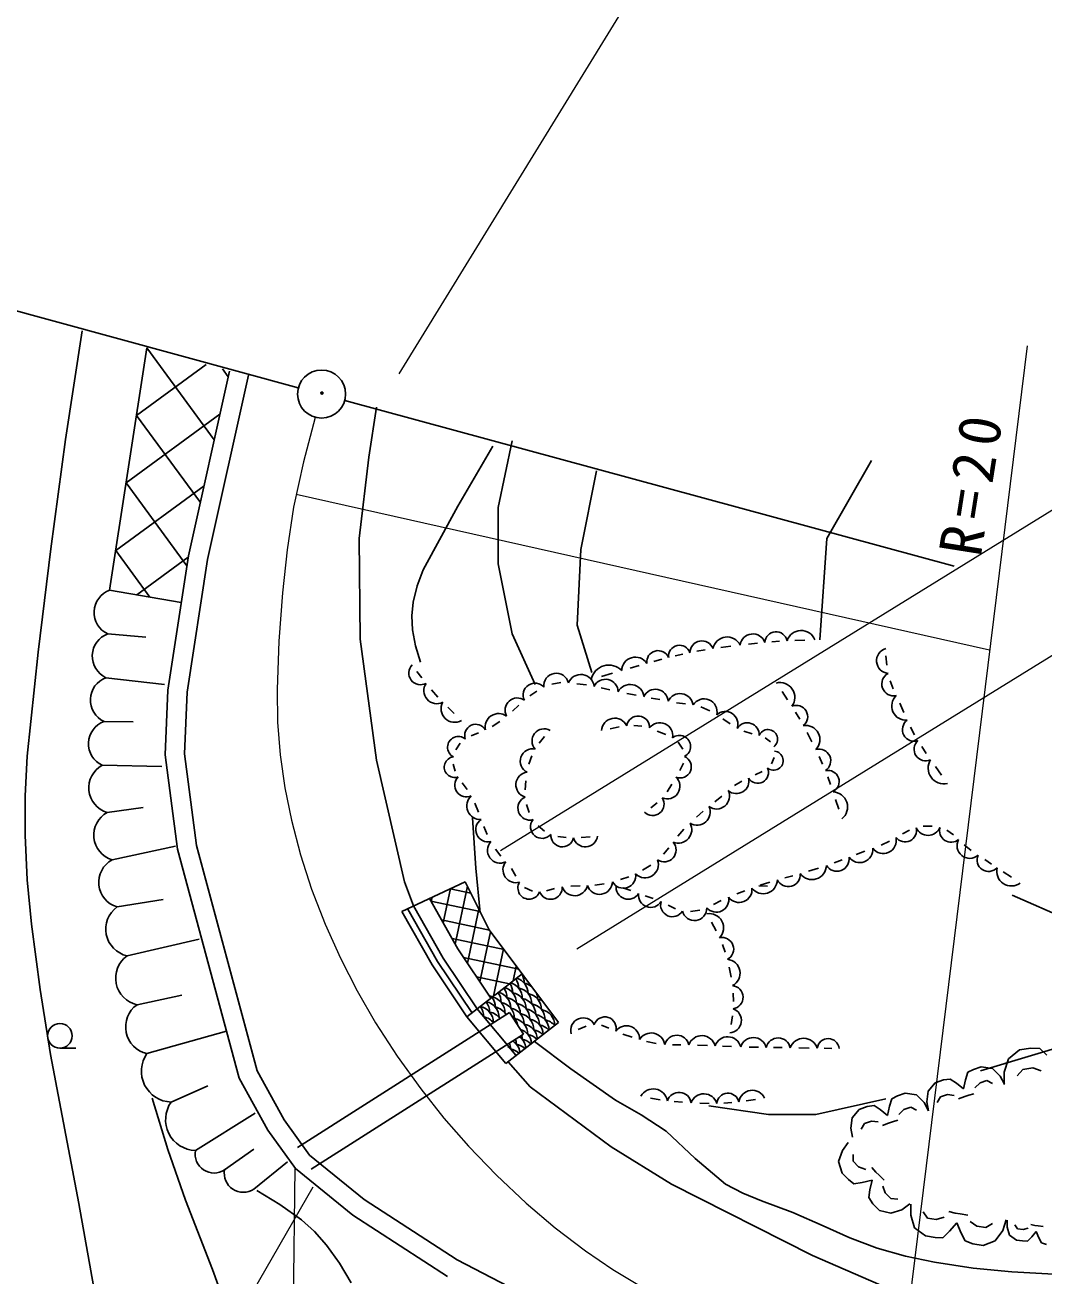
# Model space of a CAD drawing. Units: millimetres, scale not verified. Extents: x 40000 to 680000, y 20000 to 380000.
# Drawn here: x 73263 to 104880, y 267308 to 306122 of the extents above; entities that cross this region are included whole.
import ezdxf

# ---------------------------------------------------------------- set-up
doc = ezdxf.new("R2010")
doc.units = ezdxf.units.MM
doc.header["$LTSCALE"] = 1000
doc.linetypes.add('CHAIN', pattern=[18.5, 12, -1.5, 3.5, -1.5])
for name, color, linetype, lineweight in [('M-BGD', 7, 'Continuous', 25), ('M-BMK', 2, 'CHAIN', 13), ('M-BMK-OTRS', 5, 'Continuous', 25), ('M-BMK-SRVR', 3, 'Continuous', 25), ('M-OTRS', 6, 'Continuous', 25), ('M-STR-HTXT', 7, 'Continuous', 13)]:
    doc.layers.add(name, color=color, linetype=linetype, lineweight=lineweight)
doc.styles.add('ＭＳ ゴシック', font='')
doc.styles.get('ＭＳ ゴシック').set_extended_font_data('MS Gothic')

msp = doc.modelspace()

# ---------------------------------------------------------------- linework, layer by layer
at = {"layer": 'M-BGD'}
for p, q in [((75041, 296638), (74522, 293258)), ((77046, 296107), (75889, 288588)), ((79137, 293256), (77046, 296107)), ((78881, 295592), (76724, 294010)), ((79610, 295387), (78335, 289647)), ((79569, 295203), (79388, 295450)), ((80196, 295257), (78925, 289537)), ((83930, 292717), (84168, 294264)), ((79313, 294049), (76401, 291914)), ((78704, 291310), (76724, 294010)), ((74522, 293258), (74063, 289870)), ((87779, 293050), (86694, 291188)), ((87946, 291150), (88382, 293219)), ((83632, 290187), (83930, 292717)), ((90995, 292294), (90505, 289844)), ((98145, 290189), (99529, 292613)), ((78288, 289341), (76401, 291914)), ((78819, 291827), (76079, 289817)), ((86694, 291188), (85617, 289217)), ((87946, 289408), (87946, 291150)), ((83662, 287062), (83632, 290187)), ((97921, 287047), (98145, 290189)), ((74063, 289870), (73667, 286663)), ((77140, 288369), (76079, 289817)), ((78329, 289607), (76737, 288440)), ((78335, 289647), (77697, 285481)), ((90505, 289844), (90396, 287503)), ((78925, 289537), (78295, 285422)), ((85617, 289217), (85435, 288720)), ((88382, 287231), (87946, 289408)), ((75889, 288588), (78113, 288199)), ((85435, 288720), (85311, 288210)), ((85311, 288210), (85268, 287791)), ((85268, 287791), (85285, 287361)), ((75832, 287229), (77008, 287125)), ((85285, 287361), (85376, 286862)), ((89094, 285663), (88382, 287231)), ((90396, 287503), (90850, 286027)), ((84168, 283311), (83662, 287062)), ((85376, 286862), (85531, 286355)), ((94858, 286809), (95164, 286849)), ((95717, 286913), (95992, 286944)), ((96431, 286985), (96677, 287003)), ((97146, 287027), (97457, 287037)), ((73667, 286663), (73330, 283437)), ((93440, 286548), (93679, 286602)), ((94109, 286689), (94369, 286734)), ((100000, 286262), (99974, 286551)), ((85572, 285865), (85421, 286063)), ((92037, 286166), (92318, 286247)), ((92774, 286376), (93021, 286443)), ((75774, 285871), (77586, 285660)), ((89611, 285672), (89888, 285723)), ((90388, 285684), (90686, 285645)), ((91154, 285907), (91497, 286007)), ((100203, 285528), (100109, 285772)), ((77697, 285481), (77612, 283482)), ((78295, 285422), (78214, 283509)), ((86077, 285271), (85877, 285498)), ((88931, 285310), (89148, 285458)), ((91145, 285553), (91409, 285491)), ((91938, 285383), (92230, 285327)), ((96752, 285444), (96927, 285186)), ((86582, 284757), (86380, 284953)), ((88390, 284837), (88588, 285017)), ((92690, 285240), (92958, 285190)), ((93482, 285093), (93761, 285058)), ((94229, 284962), (94515, 284842)), ((100530, 284790), (100404, 285084)), ((75716, 284512), (76622, 284503)), ((94912, 284595), (95139, 284437)), ((97174, 284799), (97300, 284587)), ((87104, 284064), (87333, 284164)), ((87759, 284356), (87995, 284509)), ((91418, 284286), (91699, 284343)), ((92152, 284390), (92407, 284369)), ((92880, 284217), (93145, 284107)), ((95571, 284209), (95823, 284133)), ((97531, 284169), (97680, 283886)), ((100864, 284103), (100743, 284331)), ((86630, 283637), (86767, 283835)), ((89218, 283838), (89385, 284047)), ((93526, 283874), (93674, 283658)), ((96226, 284002), (96399, 283884)), ((73330, 283437), (73267, 282210)), ((77612, 283482), (77995, 280549)), ((78214, 283509), (78584, 280666)), ((88900, 283190), (88991, 283449)), ((96510, 283391), (96424, 283203)), ((97907, 283428), (98013, 283192)), ((101228, 283520), (101087, 283732)), ((75658, 283153), (77509, 283115)), ((85036, 279537), (84168, 283311)), ((86608, 282970), (86548, 283193)), ((93698, 283221), (93586, 282996)), ((96137, 282963), (95921, 282853)), ((101701, 282845), (101511, 283113)), ((86983, 282401), (86828, 282610)), ((88783, 282393), (88807, 282672)), ((95509, 282659), (95282, 282525)), ((98174, 282791), (98260, 282554)), ((73267, 282210), (73265, 280982)), ((93338, 282569), (93184, 282325)), ((94882, 282199), (94666, 282023)), ((75812, 281688), (76931, 281842)), ((87337, 281697), (87223, 281981)), ((88907, 281687), (88821, 281939)), ((92880, 281993), (92681, 281836)), ((98415, 282095), (98513, 281793)), ((87147, 281520), (87253, 279959)), ((94308, 281728), (94098, 281545)), ((87604, 281009), (87501, 281255)), ((89386, 281107), (89182, 281271)), ((93708, 281172), (93521, 280954)), ((100712, 281140), (100489, 281027)), ((101415, 281269), (101135, 281263)), ((102070, 280996), (101866, 281137)), ((73265, 280982), (73333, 279604)), ((75967, 280223), (77933, 280647)), ((78584, 280666), (80468, 273675)), ((90054, 280911), (89796, 280946)), ((90796, 280934), (90524, 280913)), ((100086, 280801), (99829, 280677)), ((102619, 280509), (102402, 280690)), ((77995, 280549), (79908, 273448)), ((88026, 280330), (87858, 280549)), ((93240, 280590), (93070, 280391)), ((99320, 280486), (99055, 280387)), ((87253, 279959), (87384, 278578)), ((88497, 279714), (88353, 279951)), ((92681, 280058), (92426, 279895)), ((97880, 279964), (97571, 279865)), ((98619, 280223), (98367, 280131)), ((103251, 280088), (103044, 280225)), ((73333, 279604), (73463, 278219)), ((84957, 278618), (86922, 279542)), ((85318, 278788), (85036, 279537)), ((86922, 279542), (87666, 278050)), ((91232, 279475), (90948, 279433)), ((92002, 279693), (91745, 279607)), ((96374, 279527), (96079, 279434)), ((97090, 279727), (96835, 279658)), ((103873, 279679), (103617, 279847)), ((86461, 279325), (86236, 278266)), ((86454, 279322), (87100, 279185)), ((86990, 279406), (86607, 277608)), ((89011, 279252), (88759, 279365)), ((89697, 279328), (89448, 279262)), ((90486, 279414), (90199, 279404)), ((92057, 279267), (91809, 279354)), ((92755, 279015), (92507, 279103)), ((95599, 279261), (95348, 279162)), ((96030, 279417), (96302, 279398)), ((105637, 278357), (103895, 279120)), ((76121, 278758), (77547, 278989)), ((85146, 278691), (86062, 277068)), ((85320, 278789), (86233, 277173)), ((85810, 279019), (86693, 277457)), ((85856, 278938), (87385, 278613)), ((85893, 279058), (85865, 278923)), ((93451, 278700), (93221, 278814)), ((94860, 278959), (94621, 278835)), ((84957, 278618), (85892, 276963)), ((86184, 278357), (87673, 278041)), ((87348, 278688), (86992, 277011)), ((94204, 278660), (93917, 278615)), ((73463, 278219), (73728, 276194)), ((87711, 277990), (87380, 276433)), ((87666, 278050), (89819, 275169)), ((94562, 278283), (94705, 278016)), ((76429, 277241), (78666, 277755)), ((86513, 277776), (88127, 277433)), ((94901, 277596), (94989, 277358)), ((86233, 277173), (87292, 275594)), ((86693, 277457), (87719, 275927)), ((86873, 277188), (88582, 276825)), ((88109, 277457), (87796, 275987)), ((85892, 276963), (86976, 275348)), ((86062, 277068), (87126, 275483)), ((88507, 276925), (88409, 276463)), ((95115, 276892), (95176, 276582)), ((88295, 276375), (86976, 275348)), ((87273, 276592), (88295, 276375)), ((88689, 276681), (88268, 276354)), ((73728, 276194), (74052, 274181)), ((76738, 275724), (78126, 276020)), ((87673, 275996), (87779, 275973)), ((95236, 276081), (95242, 275822)), ((87282, 275605), (88494, 274156)), ((81714, 271293), (88301, 275486)), ((86976, 275348), (88187, 273899)), ((88301, 275486), (88730, 274811)), ((95211, 275378), (95174, 275109)), ((77046, 274208), (79514, 274902)), ((82144, 270618), (88730, 274811)), ((89819, 275169), (88187, 273899)), ((90424, 274956), (90670, 275055)), ((91148, 275086), (91381, 275001)), ((91814, 274808), (92103, 274720)), ((106889, 274873), (102915, 273676)), ((89070, 274587), (90199, 273731)), ((92551, 274580), (92847, 274521)), ((93350, 274479), (93614, 274478)), ((94134, 274470), (94435, 274456)), ((94903, 274435), (95187, 274424)), ((74052, 274181), (74932, 269558)), ((74346, 274375), (74843, 274375)), ((95737, 274409), (96023, 274403)), ((96489, 274396), (96757, 274393)), ((97269, 274387), (97592, 274381)), ((98062, 274374), (98302, 274370)), ((103642, 273627), (103779, 274040)), ((103779, 274040), (104120, 274326)), ((104120, 274326), (104470, 274379)), ((104470, 274379), (104756, 274364)), ((104756, 274364), (104972, 274155)), ((80468, 273675), (81309, 272153)), ((88937, 273176), (88256, 273953)), ((90199, 273731), (91583, 272758)), ((102516, 273627), (102696, 273716)), ((102696, 273716), (102932, 273799)), ((102932, 273799), (103287, 273750)), ((103287, 273750), (103523, 273508)), ((104229, 273716), (104051, 273514)), ((104531, 273762), (104229, 273716)), ((104794, 273677), (104531, 273762)), ((79908, 273448), (80801, 271832)), ((101290, 273041), (101504, 273301)), ((101504, 273301), (101758, 273389)), ((101758, 273389), (101973, 273418)), ((101973, 273418), (102162, 273292)), ((102162, 273292), (102384, 273111)), ((102384, 273111), (102444, 273397)), ((102444, 273397), (102516, 273627)), ((102896, 273296), (102738, 273142)), ((103108, 273370), (102896, 273296)), ((103285, 273280), (103108, 273370)), ((103523, 273508), (103657, 273257)), ((103641, 273251), (103642, 273627)), ((77798, 272704), (78936, 273205)), ((91453, 271311), (88937, 273176)), ((100155, 272804), (100336, 272894)), ((100336, 272894), (100572, 272976)), ((100572, 272976), (100926, 272927)), ((100926, 272927), (101163, 272686)), ((101245, 272714), (101290, 273041)), ((101888, 272939), (101670, 272862)), ((102096, 272912), (101888, 272939)), ((102421, 272873), (102228, 272799)), ((102545, 272916), (102421, 272873)), ((102708, 272960), (102545, 272916)), ((77205, 272828), (77694, 271231)), ((91583, 272758), (92386, 272306)), ((92674, 272828), (92967, 272777)), ((93408, 272719), (93666, 272697)), ((94199, 272666), (94491, 272658)), ((96328, 272315), (94479, 272587)), ((94945, 272669), (95191, 272688)), ((95640, 272742), (95927, 272784)), ((99975, 272805), (97798, 272315)), ((98929, 272218), (99143, 272478)), ((99143, 272478), (99397, 272567)), ((99397, 272567), (99612, 272595)), ((99612, 272595), (99802, 272469)), ((100024, 272289), (100083, 272574)), ((100083, 272574), (100155, 272804)), ((100747, 272547), (100535, 272473)), ((100925, 272457), (100747, 272547)), ((101163, 272686), (101296, 272434)), ((101296, 272434), (101245, 272714)), ((101670, 272862), (101566, 272687)), ((78550, 271200), (80401, 272357)), ((81309, 272153), (82092, 271057)), ((92386, 272306), (93153, 271805)), ((97798, 272315), (96328, 272315)), ((98884, 271892), (98929, 272218)), ((99528, 272116), (99309, 272040)), ((99736, 272089), (99528, 272116)), ((99802, 272469), (100024, 272289)), ((100184, 272093), (100060, 272050)), ((100348, 272137), (100184, 272093)), ((100535, 272473), (100377, 272319)), ((80801, 271832), (81651, 270642)), ((93153, 271805), (94059, 270954)), ((98936, 271612), (98884, 271892)), ((99309, 272040), (99205, 271864)), ((100060, 272050), (99868, 271976)), ((98627, 271205), (98809, 271453)), ((77694, 271231), (78238, 269655)), ((79456, 270602), (80362, 271239)), ((82092, 271057), (83790, 269682)), ((93319, 270152), (91453, 271311)), ((94059, 270954), (94994, 270159)), ((98503, 270862), (98627, 271205)), ((98961, 271081), (98957, 270866)), ((80362, 270005), (81403, 270853)), ((81651, 270642), (83437, 269196)), ((98623, 270494), (98503, 270862)), ((98957, 270866), (99128, 270695)), ((99128, 270695), (99353, 270613)), ((99544, 270671), (99663, 270532)), ((97700, 267947), (93319, 270152)), ((94994, 270159), (95535, 269874)), ((98813, 270303), (98623, 270494)), ((98985, 270170), (98813, 270303)), ((99243, 270208), (98985, 270170)), ((99548, 270284), (99243, 270208)), ((99477, 269983), (99548, 270284)), ((99663, 270532), (99763, 270432)), ((99763, 270432), (99926, 270279)), ((80452, 269963), (81165, 269529)), ((95535, 269874), (96118, 269634)), ((99443, 269740), (99477, 269983)), ((99878, 270098), (99949, 269883)), ((99949, 269883), (100126, 269707)), ((74932, 269558), (75752, 264927)), ((78238, 269655), (79082, 267508)), ((81165, 269529), (81838, 269050)), ((83790, 269682), (86673, 267809)), ((96118, 269634), (97086, 269276)), ((99572, 269544), (99443, 269740)), ((99778, 269339), (99572, 269544)), ((100126, 269707), (100346, 269687)), ((100718, 269544), (100470, 269363)), ((100749, 269197), (100753, 269538)), ((81838, 269050), (82243, 268685)), ((83437, 269196), (86371, 267290)), ((97086, 269276), (98030, 268863)), ((100131, 269253), (99778, 269339)), ((100470, 269363), (100131, 269253)), ((100859, 268806), (100749, 269197)), ((101131, 269301), (101266, 269103)), ((101266, 269103), (101532, 269059)), ((101532, 269059), (101787, 269130)), ((101923, 269305), (102120, 269257)), ((102120, 269257), (102276, 269231)), ((102276, 269231), (102521, 269198)), ((102595, 269003), (102798, 268855)), ((103712, 269045), (103605, 268721)), ((103734, 268826), (103733, 269042)), ((82243, 268685), (82615, 268267)), ((98030, 268863), (98854, 268491)), ((101204, 268551), (100859, 268806)), ((101950, 268693), (101742, 268492)), ((102177, 268959), (101950, 268693)), ((102306, 268641), (102177, 268959)), ((102433, 268399), (102306, 268641)), ((102798, 268855), (103072, 268810)), ((103072, 268810), (103283, 268934)), ((103605, 268721), (103369, 268403)), ((103807, 268579), (103734, 268826)), ((103975, 268895), (104062, 268771)), ((104062, 268771), (104231, 268746)), ((104231, 268746), (104392, 268794)), ((104476, 268906), (104601, 268877)), ((104640, 268689), (104499, 268518)), ((104601, 268877), (104700, 268862)), ((104725, 268489), (104640, 268689)), ((104700, 268862), (104856, 268844)), ((82615, 268267), (83020, 267704)), ((98854, 268491), (99701, 268174)), ((101500, 268502), (101204, 268551)), ((101742, 268492), (101500, 268502)), ((102676, 268305), (102433, 268399)), ((102994, 268252), (102676, 268305)), ((103369, 268403), (102994, 268252)), ((104028, 268421), (103807, 268579)), ((104216, 268393), (104028, 268421)), ((104369, 268389), (104216, 268393)), ((104499, 268518), (104369, 268389)), ((104808, 268337), (104725, 268489)), ((104963, 268280), (104808, 268337)), ((100527, 266714), (97700, 267947)), ((99701, 268174), (100586, 267925)), ((100586, 267925), (101488, 267734)), ((79082, 267508), (79871, 265336)), ((83020, 267704), (83381, 267098)), ((86673, 267809), (90066, 266050)), ((101488, 267734), (102682, 267555)), ((102682, 267555), (103882, 267436)), ((103882, 267436), (105372, 267351))]:
    msp.add_line(p, q, dxfattribs=at)
msp.add_circle((74346, 274758), 382, dxfattribs=at)
for centre, radius, start, end in [((76144, 287897), 737, 110.1823, 244.9426), ((76086, 286538), 737, 110.1823, 244.9426), ((95846, 286832), 396, 19.8539, 172.5563), ((96566, 286948), 348, 11.4017, 176.9575), ((97344, 286876), 459, 21.4586, 162.1825), ((93573, 286537), 340, 18.9387, 186.5998), ((94264, 286646), 369, 20.0392, 179.8731), ((95051, 286685), 449, 26.2618, 168.6596), ((92201, 286088), 421, 32.667, 179.6888), ((92908, 286355), 356, 23.6467, 186.4296), ((100079, 286398), 394, 106.2319, 264.9109), ((85536, 286016), 364, 136.1773, 298.2197), ((91379, 285709), 554, 43.5675, 168.9933), ((76028, 285179), 737, 110.1823, 244.9426), ((86040, 285467), 403, 145.4459, 297.5333), ((89087, 285336), 367, 40.4146, 206.8779), ((89748, 285625), 385, 12.6779, 187.4869), ((90510, 285554), 417, 6.6011, 158.1031), ((91275, 285430), 391, 0.7376, 153.9481), ((96687, 285257), 462, 323.691, 104.3925), ((100218, 285679), 370, 118.1597, 282.3695), ((92043, 285234), 427, 6.5449, 151.8901), ((92825, 285121), 392, 2.8472, 155.7492), ((93587, 284970), 408, 7.5818, 155.3004), ((100599, 284993), 443, 132.9471, 274.8187), ((86591, 284905), 418, 150.803, 300.6927), ((88537, 284863), 379, 54.0807, 209.4622), ((94333, 284813), 402, 346.9282, 148.3077), ((97198, 284662), 350, 307.869, 113.3879), ((75970, 283821), 737, 110.1823, 244.9426), ((87958, 284339), 419, 53.6298, 191.7601), ((91560, 284204), 411, 25.0178, 176.4147), ((92286, 284323), 358, 358.0179, 171.1976), ((94988, 284427), 395, 340.9701, 131.7056), ((100850, 284260), 362, 126.2292, 289.454), ((87250, 284080), 345, 30.23, 199.5714), ((89370, 283910), 376, 60.5963, 223.0055), ((92965, 284078), 397, 349.2923, 144.0475), ((95673, 284106), 367, 354.8743, 148.3044), ((96316, 283964), 298, 307.1766, 158.5707), ((97487, 283952), 440, 315.7579, 99.661), ((86707, 283714), 333, 48.9871, 243.5193), ((93568, 283732), 346, 298.0585, 128.1243), ((101208, 283651), 358, 131.5899, 295.1115), ((86595, 283095), 323, 96.574, 289.5811), ((89011, 283282), 381, 77.1838, 244.3766), ((93591, 283109), 347, 247.3538, 66.2948), ((96489, 283298), 298, 229.8118, 83.447), ((97899, 283293), 364, 303.1528, 105.2716), ((76040, 282453), 798, 118.6289, 253.3891), ((95999, 282926), 331, 210.4534, 25.951), ((98172, 282643), 353, 297.8452, 102.124), ((101780, 283067), 494, 148.1704, 282.1522), ((86961, 282536), 363, 135.3483, 294.364), ((88890, 282547), 395, 96.3905, 254.8023), ((93195, 282500), 390, 245.8822, 47.69), ((95336, 282663), 389, 229.6089, 14.0849), ((87387, 281891), 418, 131.3301, 274.3066), ((94721, 282198), 402, 233.7267, 25.0213), ((98312, 281858), 473, 309.2842, 86.954), ((88927, 281823), 370, 112.2179, 285.8461), ((92739, 281950), 355, 224.1547, 33.1801), ((94118, 281700), 405, 237.0869, 25.4161), ((76195, 280988), 798, 118.6289, 253.3891), ((87628, 281156), 381, 123.2637, 283.4725), ((89308, 281244), 359, 141.4605, 319.2732), ((93532, 281155), 419, 248.1155, 29.3089), ((100569, 281131), 354, 217.7889, 13.9436), ((101281, 281384), 405, 204.5796, 337.0543), ((101999, 281124), 359, 163.4187, 310.4617), ((88005, 280514), 396, 136.7397, 296.1757), ((89935, 280980), 356, 175.1605, 347.7236), ((90650, 281002), 380, 194.9047, 352.7413), ((93096, 280526), 369, 236.2943, 40.5509), ((99891, 280825), 408, 217.3332, 12.5655), ((102577, 280661), 395, 151.2133, 310.8152), ((98454, 280249), 382, 211.8863, 8.0173), ((99162, 280541), 407, 215.8955, 5.1414), ((103161, 280215), 357, 155.6952, 317.5859), ((76349, 279522), 798, 118.6289, 253.3891), ((88495, 279911), 401, 141.8897, 286.1621), ((92503, 280074), 414, 225.0599, 20.4683), ((97680, 280056), 449, 216.2498, 358.9773), ((103871, 279867), 459, 166.484, 306.7971), ((88903, 279346), 347, 148.696, 340.6453), ((91092, 279550), 401, 199.1943, 358.1144), ((91829, 279724), 385, 208.9579, 8.596), ((96169, 279607), 438, 216.9594, 358.4115), ((96942, 279766), 377, 207.0427, 3.6486), ((89570, 279356), 362, 200.311, 3.7253), ((90316, 279516), 409, 199.5186, 346.2146), ((91981, 279377), 380, 172.6215, 327.7845), ((92679, 279125), 380, 172.6215, 327.7845), ((95419, 279299), 402, 215.7705, 6.3864), ((76617, 278069), 849, 125.7614, 257.2317), ((93349, 278819), 364, 163.3768, 329.0804), ((94034, 278716), 382, 192.7227, 2.7805), ((94714, 278983), 388, 219.7167, 12.0766), ((94499, 278109), 441, 315.2467, 100.4794), ((94895, 277451), 357, 296.9094, 103.3849), ((76925, 276552), 849, 125.7614, 257.2317), ((95019, 276702), 432, 296.9823, 85.0199), ((87890, 276093), 507, 0.1366, 34.9081), ((88187, 275919), 507, 0.1366, 73.2302), ((88069, 276242), 507, 0.1366, 34.013), ((88366, 276069), 507, 0.1366, 72.1421), ((88249, 276392), 507, 0.1366, 33.117), ((88663, 275895), 507, 50.9574, 79.5111), ((87531, 275794), 507, 0.1366, 36.6963), ((87828, 275620), 507, 0.1366, 75.452), ((87710, 275943), 507, 0.1366, 35.8024), ((88007, 275769), 507, 0.1366, 74.3331), ((88304, 275596), 507, 0.1366, 79.5111), ((88484, 275745), 507, 0.1366, 79.5111), ((88781, 275571), 507, 0.1366, 79.5111), ((88663, 275895), 507, 0.1366, 22.5961), ((95180, 275956), 362, 278.4261, 84.4402), ((77234, 275036), 849, 125.7614, 257.2317), ((86992, 275345), 507, 0.1366, 39.3769), ((87289, 275171), 507, 0.1366, 78.9162), ((87172, 275494), 507, 0.1366, 38.4833), ((87469, 275320), 507, 0.1366, 77.7422), ((87351, 275644), 507, 0.1366, 37.5898), ((87648, 275470), 507, 0.1366, 76.5879), ((87766, 275147), 507, 32.1691, 79.5111), ((87945, 275296), 507, 0.1366, 79.5111), ((88125, 275446), 507, 0.1366, 79.5111), ((88242, 275122), 507, 0.1366, 79.5111), ((88422, 275272), 507, 0.1366, 79.5111), ((88601, 275422), 507, 0.1366, 79.5111), ((88719, 275098), 507, 0.1366, 79.5111), ((88898, 275248), 507, 0.1366, 79.5111), ((89078, 275398), 507, 62.4026, 79.5111), ((95106, 275234), 386, 273.6027, 70.7583), ((87407, 274847), 507, 38.2878, 79.5111), ((87587, 274997), 507, 35.2255, 79.5111), ((88063, 274973), 507, 12.2939, 52.6705), ((88360, 274799), 507, 0.1366, 79.5111), ((88540, 274949), 507, 0.1366, 79.5111), ((88837, 274775), 507, 3.4119, 79.5111), ((89016, 274924), 507, 2.0563, 79.5111), ((89196, 275074), 507, 0.6775, 79.5111), ((89313, 274751), 507, 40.2563, 79.5111), ((90582, 274928), 388, 27.1455, 196.8289), ((91258, 275000), 347, 343.2819, 162.3451), ((88478, 274476), 507, 6.0609, 71.6448), ((88657, 274625), 507, 4.7462, 79.5111), ((88954, 274451), 507, 42.4916, 79.5111), ((89134, 274601), 507, 41.3732, 79.5111), ((91923, 274663), 409, 357.4987, 144.4359), ((92694, 274420), 427, 9.4843, 148.2562), ((87939, 274027), 507, 31.4227, 52.5625), ((87822, 274350), 507, 0.1366, 21.1863), ((88119, 274176), 507, 8.6373, 56.5635), ((88001, 274500), 507, 0.1366, 17.7215), ((88416, 274002), 507, 45.8603, 79.5111), ((88298, 274326), 507, 7.3575, 52.9159), ((88181, 274649), 507, 0.1366, 14.2004), ((88595, 274152), 507, 44.7347, 79.5111), ((88775, 274302), 507, 43.612, 79.5111), ((93488, 274393), 385, 12.6943, 165.3886), ((94264, 274341), 424, 14.2496, 161.1275), ((95068, 274316), 414, 13.8756, 161.832), ((95863, 274294), 412, 14.791, 162.8604), ((96634, 274313), 381, 11.6177, 167.0052), ((97424, 274242), 442, 17.7741, 160.4537), ((98183, 274330), 342, 6.1061, 172.0009), ((77831, 273660), 957, 145.0779, 268.0522), ((88236, 273853), 507, 46.9891, 79.5111), ((92758, 272667), 445, 9.9727, 150.4575), ((93555, 272631), 376, 7.4464, 162.5731), ((94325, 272540), 421, 16.604, 160.5651), ((95075, 272630), 348, 13.7025, 175.0439), ((95831, 272647), 422, 25.0507, 171.1135), ((78582, 272156), 957, 145.0779, 268.0522), ((79128, 271090), 588, 169.212, 303.9723), ((80034, 270492), 588, 169.212, 303.9723)]:
    msp.add_arc(centre, radius, start, end, dxfattribs=at)
at = {"layer": 'M-BMK'}
for p, q in [((82262, 293949), (81902, 292566)), ((81902, 292566), (81598, 291162)), ((81598, 291162), (81397, 289841)), ((81397, 289841), (81254, 288499)), ((81254, 288499), (81139, 287002)), ((81139, 287002), (81085, 285502)), ((81085, 285502), (81101, 284493)), ((81101, 284493), (81179, 283477)), ((81179, 283477), (81325, 282458)), ((81325, 282458), (81532, 281447)), ((81532, 281447), (81815, 280371)), ((81815, 280371), (82156, 279310)), ((82156, 279310), (82575, 278228)), ((82575, 278228), (83049, 277170)), ((83049, 277170), (83566, 276155)), ((83566, 276155), (84136, 275167)), ((84136, 275167), (84812, 274126)), ((84812, 274126), (85542, 273111)), ((85542, 273111), (86256, 272208)), ((86256, 272208), (87020, 271339)), ((87020, 271339), (87893, 270434)), ((87893, 270434), (88817, 269563)), ((88817, 269563), (89713, 268803)), ((89713, 268803), (90653, 268085)), ((90653, 268085), (91498, 267511)), ((91498, 267511), (92382, 266984))]:
    msp.add_line(p, q, dxfattribs=at)
at = {"layer": 'M-BMK-OTRS'}
for p, q in [((60331, 300698), (81741, 294869)), ((83188, 294475), (102095, 289327))]:
    msp.add_line(p, q, dxfattribs=at)
at = {"layer": 'M-BMK-SRVR'}
msp.add_circle((82465, 294672), 746, dxfattribs=at)
at = {"layer": 'M-OTRS'}
for radius in [31.3, 25, 18.8, 12.5, 6.3]:
    msp.add_circle((82477, 294703), radius, dxfattribs=at)
at = {"layer": 'M-STR-HTXT'}
for p, q in [((84876, 295303), (93580, 309479)), ((104354, 296170), (100465, 264569)), ((109437, 293727), (88012, 280504)), ((103192, 286729), (81673, 291554)), ((109147, 289032), (90384, 277452)), ((81638, 270659), (81131, 233210)), ((68437, 246192), (82202, 270078))]:
    msp.add_line(p, q, dxfattribs=at)

# ---------------------------------------------------------------- texts
at = {"layer": 'M-STR-HTXT', "insert": (102937, 289579), "char_height": 1320, "attachment_point": 7, "rotation": 81, "style": 'ＭＳ ゴシック'}
msp.add_mtext('\\T1.28;R=20', dxfattribs=at)

doc.saveas('drawing.dxf')
